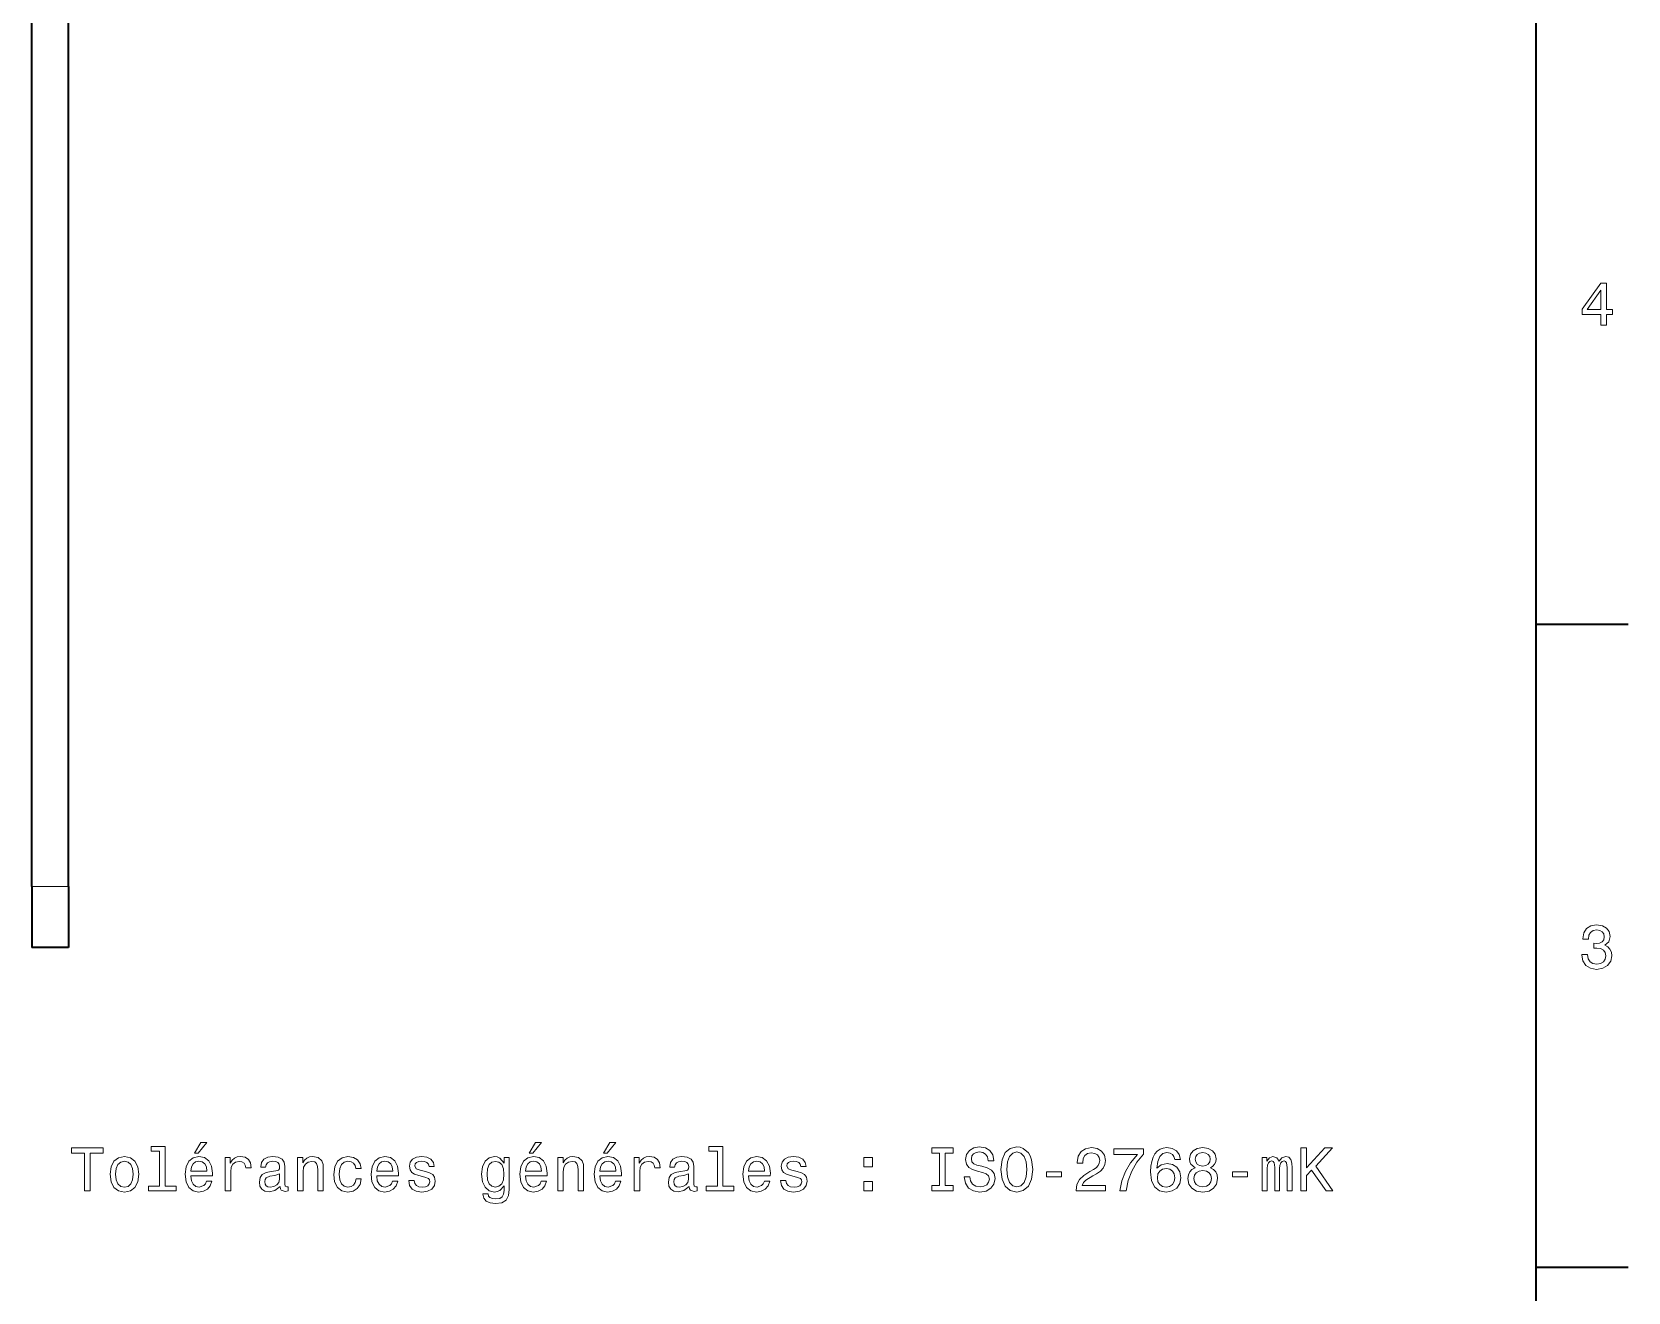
# Model space of a CAD drawing. Extents: x 0 to 594, y 0 to 420.
# Drawn here: x 461.2 to 591.5, y 103 to 205.8 of the extents above; entities that cross this region are included whole.
import ezdxf

# ---------------------------------------------------------------- set-up
doc = ezdxf.new("R2010")
doc.units = 0

msp = doc.modelspace()

# ---------------------------------------------------------------- linework, layer by layer
at = {"color": 7, "lineweight": 35}
for p, q in [((584, 10), (584, 410)), ((461.174377, 136.088715), (461.174377, 376.088715)), ((464.174377, 136.088715), (464.174377, 376.088715))]:
    msp.add_line(p, q, dxfattribs=at)
at = {"color": 7, "lineweight": 35, "ltscale": 0.1875}
for p, q in [((584, 157.5), (591.5, 157.5)), ((584, 105), (591.5, 105))]:
    msp.add_line(p, q, dxfattribs=at)
at = {"color": 7, "lineweight": 13, "ltscale": 0.075}
msp.add_line((464.174377, 136.088715), (461.174377, 136.088715), dxfattribs=at)
at = {"color": 7, "lineweight": 35, "ltscale": 0.125}
for p, q in [((461.174377, 136.088715), (461.174377, 131.088715)), ((464.174377, 136.088715), (464.174377, 131.088715))]:
    msp.add_line(p, q, dxfattribs=at)
at = {"color": 7, "lineweight": 35, "ltscale": 0.075}
msp.add_line((464.174377, 131.088715), (461.174377, 131.088715), dxfattribs=at)
at = {"color": 7, "lineweight": 13}
for points in [[(589.277405, 181.916794), (589.731262, 181.916794), (589.731262, 182.784225), (590.23053, 182.784225), (590.23053, 183.187683), (589.731262, 183.187683), (589.731262, 185.341141), (589.272339, 185.341141), (587.739197, 183.228027), (587.739197, 182.784225), (589.277405, 182.784225)], [(588.162842, 183.187683), (589.277405, 184.756134), (589.277405, 183.187683)], [(587.729126, 130.51622), (587.729126, 130.480911), (587.809814, 129.996765), (588.046814, 129.633652), (588.420044, 129.401657), (588.914246, 129.315933), (589.438782, 129.401657), (589.832153, 129.623566), (590.08429, 129.976593), (590.175049, 130.430481), (590.134705, 130.728027), (590.023804, 130.970108), (589.842224, 131.156708), (589.600159, 131.292877), (589.927979, 131.565216), (590.043945, 131.998932), (589.968323, 132.392303), (589.751465, 132.68985), (589.398438, 132.87645), (588.914246, 132.942017), (588.460388, 132.861313), (588.112427, 132.63942), (587.885437, 132.286392), (587.809814, 131.817368), (587.809814, 131.782074), (588.258667, 131.782074), (588.299011, 132.104828), (588.430115, 132.336823), (588.641907, 132.478027), (588.939514, 132.528473), (589.201721, 132.488113), (589.393372, 132.382217), (589.509399, 132.210739), (589.554749, 131.97876), (589.509399, 131.731628), (589.388306, 131.565216), (589.176514, 131.46434), (588.889038, 131.434082), (588.692383, 131.439133), (588.692383, 131.04071), (588.939514, 131.050797), (589.257202, 131.005417), (589.494263, 130.884369), (589.635437, 130.687683), (589.685913, 130.430481), (589.630432, 130.13797), (589.484131, 129.921112), (589.252197, 129.784943), (588.944519, 129.739563), (588.626831, 129.789993), (588.394836, 129.941284), (588.248535, 130.183365), (588.193115, 130.51622)], [(465.460388, 111.232086), (465.924377, 111.232086), (465.924377, 114.308456), (466.983459, 114.308456), (466.983459, 114.732086), (464.396271, 114.732086), (464.396271, 114.308456), (465.460388, 114.308456)], [(471.603058, 114.479927), (471.603058, 111.605286), (470.690216, 111.605286), (470.690216, 111.232086), (472.954651, 111.232086), (472.954651, 111.605286), (472.046844, 111.605286), (472.046844, 114.853127), (470.907074, 114.853127), (470.907074, 114.479927)], [(474.452484, 114.308456), (474.750031, 114.308456), (475.45105, 115.165802), (474.956787, 115.165802)], [(501.776672, 114.308456), (502.074219, 114.308456), (502.775238, 115.165802), (502.281006, 115.165802)], [(507.848724, 114.308456), (508.146271, 114.308456), (508.84729, 115.165802), (508.353058, 115.165802)], [(517.143372, 114.479919), (517.143372, 111.605286), (516.230591, 111.605286), (516.230591, 111.232086), (518.494995, 111.232086), (518.494995, 111.605286), (517.587219, 111.605286), (517.587219, 114.853119), (516.447449, 114.853119), (516.447449, 114.479919)], [(535.28894, 111.655716), (534.643372, 111.655716), (534.643372, 111.232086), (536.398438, 111.232086), (536.398438, 111.655716), (535.75293, 111.655716), (535.75293, 114.308449), (536.398438, 114.308449), (536.398438, 114.732086), (534.643372, 114.732086), (534.643372, 114.308449), (535.28894, 114.308449)], [(537.760132, 112.386986), (537.301147, 112.386986), (537.402039, 111.852402), (537.654175, 111.45903), (538.042542, 111.222), (538.567017, 111.136261), (539.086487, 111.216949), (539.474792, 111.438858), (539.721924, 111.786835), (539.812683, 112.245773), (539.737061, 112.659317), (539.525269, 112.926605), (539.182312, 113.103119), (538.723389, 113.234245), (538.330017, 113.330063), (538.072815, 113.441017), (537.926514, 113.602402), (537.881165, 113.854561), (537.926514, 114.081505), (538.057678, 114.252975), (538.259399, 114.368973), (538.536743, 114.409317), (538.819214, 114.358887), (539.041077, 114.222717), (539.187317, 113.995773), (539.257935, 113.688133), (539.716858, 113.688133), (539.716858, 113.698219), (539.636169, 114.172287), (539.39917, 114.525314), (539.02594, 114.747215), (538.521667, 114.822861), (538.067749, 114.747215), (537.714722, 114.5354), (537.487793, 114.207588), (537.407104, 113.783958), (537.472656, 113.405716), (537.664307, 113.148506), (537.966858, 112.977043), (538.380432, 112.845917), (538.78894, 112.729919), (539.096558, 112.618973), (539.283142, 112.457588), (539.348755, 112.195343), (539.288208, 111.928047), (539.131897, 111.726318), (538.894836, 111.600235), (538.587219, 111.559891), (538.244263, 111.615372), (537.981995, 111.776749), (537.815613, 112.039001)], [(540.296875, 112.982086), (540.387634, 112.195343), (540.649902, 111.615372), (541.058411, 111.257301), (541.592957, 111.136261), (542.122498, 111.257301), (542.536072, 111.615372), (542.793274, 112.195343), (542.889099, 112.982086), (542.793274, 113.763786), (542.682312, 114.081505), (542.536072, 114.343758), (542.122498, 114.70182), (541.870361, 114.792603), (541.592957, 114.827904), (541.053345, 114.70182), (540.644836, 114.348801), (540.387634, 113.768829)], [(546.434448, 111.232086), (548.840088, 111.232086), (548.840088, 111.665802), (546.938782, 111.665802), (547.044678, 111.902832), (547.226257, 112.099518), (547.786072, 112.457588), (548.083618, 112.608887), (548.416443, 112.825745), (548.653503, 113.077904), (548.789673, 113.375458), (548.840088, 113.713348), (548.754333, 114.136978), (548.517334, 114.469833), (548.154236, 114.681648), (547.685181, 114.757301), (547.20105, 114.671562), (546.832886, 114.434532), (546.595825, 114.05629), (546.515137, 113.557007), (546.515137, 113.486404), (546.974121, 113.486404), (546.974121, 113.526749), (547.01947, 113.86969), (547.15564, 114.121849), (547.372498, 114.283234), (547.659973, 114.338707), (547.952454, 114.288277), (548.169312, 114.162201), (548.310547, 113.965515), (548.360962, 113.718391), (548.325684, 113.486404), (548.229858, 113.289719), (548.068481, 113.118248), (547.846558, 112.966949), (547.549011, 112.805573), (547.05481, 112.492889), (546.706787, 112.160034), (546.500061, 111.756577), (546.434448, 111.247215)], [(554.947449, 113.789001), (554.851624, 114.197502), (554.6297, 114.500092), (554.286804, 114.691734), (553.842957, 114.757301), (553.54541, 114.721992), (553.288208, 114.626175), (553.061279, 114.469833), (552.869629, 114.247932), (552.718323, 113.970558), (552.607361, 113.63266), (552.536804, 113.234245), (552.516602, 112.785393), (552.59729, 112.06926), (552.844421, 111.549805), (553.242859, 111.237129), (553.787476, 111.131218), (554.276672, 111.221992), (554.649902, 111.45903), (554.891968, 111.83223), (554.977722, 112.30629), (554.891968, 112.785393), (554.659973, 113.153549), (554.301941, 113.385544), (553.858093, 113.466232), (553.379028, 113.365364), (553.020935, 113.077904), (553.096558, 113.63266), (553.257935, 114.031075), (553.505066, 114.268105), (553.848022, 114.348801), (554.100159, 114.308449), (554.291809, 114.202545), (554.417908, 114.026031), (554.483459, 113.789001)], [(556.147766, 113.118248), (555.890503, 112.977036), (555.713989, 112.78035), (555.603088, 112.533234), (555.567749, 112.235687), (555.648438, 111.786835), (555.880432, 111.438858), (556.258667, 111.216949), (556.773071, 111.131218), (557.282471, 111.216949), (557.660706, 111.438858), (557.8927, 111.786835), (557.978455, 112.235687), (557.93811, 112.533234), (557.832153, 112.78035), (557.650635, 112.977036), (557.398438, 113.118248), (557.600159, 113.239288), (557.741394, 113.405716), (557.827148, 113.607445), (557.857361, 113.854561), (557.776672, 114.212631), (557.56488, 114.500092), (557.221924, 114.686691), (556.773071, 114.757301), (556.319214, 114.686691), (555.976257, 114.500092), (555.759399, 114.212631), (555.683777, 113.854561), (555.708984, 113.607445), (555.794739, 113.405716)], [(564.786804, 111.232079), (565.250793, 111.232079), (565.250793, 112.47776), (565.664307, 112.921562), (566.839355, 111.232079), (567.404236, 111.232079), (565.992126, 113.25946), (567.363892, 114.732079), (566.748596, 114.732079), (565.250793, 113.113205), (565.250793, 114.732079), (564.786804, 114.732079)], [(467.553345, 112.583672), (467.634033, 111.968399), (467.866028, 111.514503), (468.234161, 111.232086), (468.728424, 111.136261), (469.21759, 111.232086), (469.585754, 111.50946), (469.817749, 111.963356), (469.903473, 112.583672), (469.817749, 113.198944), (469.585754, 113.657875), (469.21759, 113.935257), (468.728424, 114.036118), (468.234161, 113.935257), (467.866028, 113.652832), (467.634033, 113.198944)], [(468.007233, 112.588715), (468.052612, 113.042603), (468.193817, 113.370415), (468.420776, 113.572144), (468.728424, 113.642746), (469.031006, 113.572144), (469.257965, 113.375458), (469.39917, 113.042603), (469.449585, 112.588715), (469.39917, 112.129784), (469.257965, 111.796928), (469.031006, 111.5952), (468.728424, 111.52964), (468.420776, 111.5952), (468.193817, 111.796928), (468.052612, 112.129784)], [(474.144836, 112.457588), (475.920044, 112.457588), (475.92511, 112.66436), (475.844421, 113.244331), (475.622498, 113.678055), (475.26947, 113.9403), (474.800446, 114.036118), (474.341522, 113.935257), (473.988495, 113.652832), (473.761566, 113.193901), (473.680847, 112.588715), (473.7565, 111.968399), (473.983459, 111.514503), (474.331451, 111.232086), (474.785339, 111.136261), (475.178711, 111.201828), (475.501465, 111.373299), (475.738495, 111.64563), (475.874664, 112.008743), (475.435913, 112.008743), (475.345123, 111.807014), (475.213989, 111.655716), (474.84079, 111.534676), (474.553345, 111.590157), (474.336487, 111.76667), (474.195282, 112.054131), (474.144836, 112.442459)], [(474.144836, 112.830788), (474.200317, 113.178772), (474.336487, 113.435974), (474.543243, 113.592316), (474.815582, 113.647789), (475.082886, 113.592316), (475.289642, 113.435974), (475.415741, 113.178772), (475.461121, 112.830788)], [(476.958954, 111.232086), (477.402771, 111.232086), (477.402771, 112.780357), (477.448151, 113.153557), (477.58432, 113.420845), (477.806213, 113.58223), (478.10376, 113.637703), (478.325684, 113.602402), (478.492096, 113.501541), (478.592957, 113.33007), (478.628265, 113.098083), (479.077118, 113.098083), (479.016602, 113.506584), (478.850159, 113.799088), (478.572784, 113.975601), (478.19455, 114.036118), (477.937347, 113.995773), (477.715454, 113.894913), (477.518768, 113.723442), (477.362427, 113.491455), (477.362427, 113.9403), (476.958954, 113.9403)], [(481.437347, 111.585114), (481.437347, 111.569984), (481.462555, 111.398514), (481.538208, 111.277473), (481.855927, 111.181656), (482.103058, 111.222), (482.103058, 111.564941), (481.997131, 111.549812), (481.855927, 111.615372), (481.830719, 111.817101), (481.830719, 113.219116), (481.770203, 113.577187), (481.593689, 113.829346), (481.286041, 113.980644), (480.852325, 114.036118), (480.428711, 113.975601), (480.116028, 113.804131), (479.919342, 113.536842), (479.85376, 113.183815), (479.85376, 113.153557), (480.252197, 113.153557), (480.287506, 113.365372), (480.398438, 113.51667), (480.579987, 113.607445), (480.837189, 113.642746), (481.08432, 113.617531), (481.260834, 113.541885), (481.36673, 113.410759), (481.402039, 113.229202), (481.381866, 113.017387), (481.301178, 112.911484), (481.099457, 112.861046), (480.721222, 112.820702), (480.287506, 112.729927), (479.979858, 112.568542), (479.798309, 112.316376), (479.742828, 111.943184), (479.793243, 111.610329), (479.949585, 111.363213), (480.201752, 111.206871), (480.549744, 111.15139), (481.018768, 111.257301)], [(482.864594, 111.232086), (483.30838, 111.232086), (483.30838, 112.795486), (483.35376, 113.153557), (483.500031, 113.415802), (483.726959, 113.577187), (484.029572, 113.637703), (484.271637, 113.587273), (484.422943, 113.451103), (484.498596, 113.224159), (484.523804, 112.92157), (484.523804, 111.232086), (484.96759, 111.232086), (484.967621, 113.012344), (484.947449, 113.370415), (484.856659, 113.667961), (484.559113, 113.9403), (484.095123, 114.036118), (483.837921, 114.000816), (483.621063, 113.904999), (483.434479, 113.743614), (483.288208, 113.526756), (483.288208, 113.9403), (482.864594, 113.9403)], [(487.625397, 113.042603), (488.064148, 113.042603), (487.973358, 113.44606), (487.7565, 113.763786), (487.41861, 113.960472), (486.979858, 114.036118), (486.495697, 113.935257), (486.127563, 113.652832), (485.895569, 113.193901), (485.81488, 112.578629), (485.890533, 111.968399), (486.117462, 111.514503), (486.475525, 111.232086), (486.964722, 111.136261), (487.398438, 111.211914), (487.736328, 111.423729), (487.968323, 111.756584), (488.069183, 112.200386), (487.645569, 112.200386), (487.569916, 111.917961), (487.428711, 111.706146), (487.226959, 111.575027), (486.979858, 111.534676), (486.672211, 111.600243), (486.450317, 111.801971), (486.314148, 112.129776), (486.268768, 112.593758), (486.314148, 113.047646), (486.455353, 113.375458), (486.682312, 113.577187), (486.979858, 113.647789), (487.242096, 113.602402), (487.438782, 113.486404), (487.569916, 113.294762)], [(489.324951, 112.457588), (491.100159, 112.457588), (491.105225, 112.66436), (491.024536, 113.244331), (490.802612, 113.678047), (490.449585, 113.9403), (489.98056, 114.036118), (489.521637, 113.935257), (489.16861, 113.652832), (488.941681, 113.193901), (488.860992, 112.588715), (488.936615, 111.968399), (489.163574, 111.514503), (489.511566, 111.232086), (489.965454, 111.136261), (490.358826, 111.201828), (490.68158, 111.373299), (490.91861, 111.64563), (491.054779, 112.008743), (490.616028, 112.008743), (490.525238, 111.807014), (490.394135, 111.655716), (490.020935, 111.534676), (489.733459, 111.590157), (489.516602, 111.76667), (489.375397, 112.054131), (489.324951, 112.442459)], [(489.324951, 112.830788), (489.380432, 113.178772), (489.516602, 113.435974), (489.723358, 113.592316), (489.995697, 113.647789), (490.263, 113.592316), (490.469757, 113.435974), (490.595856, 113.178772), (490.641235, 112.830788)], [(493.299011, 112.810616), (492.870331, 112.911476), (492.552612, 113.027473), (492.446716, 113.264503), (492.476959, 113.430931), (492.582886, 113.551971), (492.754364, 113.627617), (493.001465, 113.657875), (493.238495, 113.627617), (493.42511, 113.536842), (493.546143, 113.400673), (493.596558, 113.219116), (494.030273, 113.219116), (494.030273, 113.229202), (493.954651, 113.557014), (493.747864, 113.814217), (493.42511, 113.975601), (493.001465, 114.036118), (492.572784, 113.975601), (492.260101, 113.809174), (492.063416, 113.562057), (492.002899, 113.249374), (492.048309, 112.946785), (492.189514, 112.73497), (492.421509, 112.583672), (492.759399, 112.47776), (493.253632, 112.356728), (493.556213, 112.230644), (493.636902, 112.129776), (493.667175, 111.978485), (493.621796, 111.791885), (493.500732, 111.650673), (493.304047, 111.559898), (493.041809, 111.529633), (492.764435, 111.559898), (492.562714, 111.665802), (492.426544, 111.837273), (492.371063, 112.074303), (491.942383, 112.074303), (492.013, 111.670845), (492.219757, 111.378342), (492.547577, 111.201828), (493.001465, 111.136261), (493.475525, 111.201828), (493.823517, 111.378342), (494.035339, 111.660759), (494.110992, 112.028915), (494.055511, 112.346642), (493.89917, 112.563499), (493.641968, 112.704704)], [(500.152771, 111.353119), (500.152771, 113.9403), (499.729126, 113.9403), (499.729126, 113.501534), (499.381165, 113.899956), (499.169342, 114.000816), (498.932312, 114.036118), (498.503632, 113.935257), (498.170776, 113.652832), (497.953918, 113.198944), (497.878265, 112.588715), (497.953918, 111.973442), (498.170776, 111.519547), (498.503632, 111.232086), (498.932312, 111.136261), (499.174377, 111.171562), (499.376099, 111.262344), (499.729126, 111.64563), (499.729126, 111.262344), (499.688782, 110.959747), (499.57782, 110.742889), (499.366028, 110.616814), (499.048279, 110.571419), (498.770905, 110.601685), (498.574219, 110.67733), (498.458221, 110.808456), (498.422943, 110.98497), (497.994263, 110.98497), (497.994263, 110.96479), (498.059814, 110.642029), (498.261536, 110.399956), (498.58432, 110.243614), (499.023071, 110.188133), (499.547577, 110.263786), (499.895569, 110.475601), (500.092255, 110.843758)], [(498.337189, 112.588715), (498.382599, 113.03756), (498.518768, 113.370415), (498.73056, 113.567101), (499.013, 113.637703), (499.310547, 113.567101), (499.53244, 113.370415), (499.66861, 113.03756), (499.719055, 112.588715), (499.66861, 112.129776), (499.53244, 111.801971), (499.310547, 111.600243), (499.013, 111.534676), (498.73056, 111.600243), (498.518768, 111.801971), (498.382599, 112.134819)], [(501.469055, 112.457588), (503.244263, 112.457588), (503.249298, 112.66436), (503.16861, 113.244331), (502.946716, 113.678047), (502.593689, 113.9403), (502.124664, 114.036118), (501.665741, 113.935257), (501.312714, 113.652832), (501.085754, 113.193901), (501.005066, 112.588715), (501.080719, 111.968399), (501.307648, 111.514503), (501.65564, 111.232086), (502.109528, 111.136261), (502.502899, 111.201828), (502.825684, 111.373299), (503.062714, 111.64563), (503.198883, 112.008743), (502.760101, 112.008743), (502.669342, 111.807014), (502.538208, 111.655716), (502.165009, 111.534676), (501.877533, 111.590157), (501.660675, 111.76667), (501.51947, 112.054131), (501.469055, 112.442459)], [(501.469055, 112.830788), (501.524506, 113.178772), (501.660675, 113.435974), (501.867462, 113.592316), (502.139801, 113.647789), (502.407074, 113.592316), (502.613861, 113.435974), (502.739929, 113.178772), (502.785339, 112.830788)], [(504.11673, 111.232086), (504.560547, 111.232086), (504.560547, 112.795486), (504.605927, 113.153557), (504.752197, 113.415802), (504.979126, 113.577187), (505.281738, 113.637703), (505.523804, 113.587273), (505.67511, 113.451103), (505.750732, 113.224159), (505.77597, 112.921562), (505.77597, 111.232086), (506.219757, 111.232086), (506.219757, 113.012344), (506.199585, 113.370415), (506.108826, 113.667961), (505.811249, 113.9403), (505.34729, 114.036118), (505.090088, 114.000816), (504.87323, 113.904999), (504.686615, 113.743614), (504.540375, 113.526756), (504.540375, 113.9403), (504.11673, 113.9403)], [(507.541077, 112.457588), (509.316315, 112.457588), (509.32135, 112.66436), (509.240662, 113.244331), (509.018768, 113.678047), (508.665741, 113.9403), (508.196716, 114.036118), (507.737762, 113.935257), (507.384735, 113.652832), (507.157806, 113.193901), (507.077118, 112.588715), (507.152771, 111.968399), (507.3797, 111.514503), (507.727692, 111.232086), (508.18158, 111.136261), (508.574951, 111.201828), (508.897705, 111.373291), (509.134735, 111.64563), (509.270905, 112.008743), (508.832153, 112.008743), (508.741364, 111.807014), (508.61026, 111.655716), (508.237061, 111.534676), (507.949585, 111.590157), (507.732727, 111.76667), (507.591522, 112.054131), (507.541077, 112.442459)], [(507.541077, 112.830788), (507.596558, 113.178772), (507.732727, 113.435974), (507.939514, 113.592316), (508.211853, 113.647789), (508.479126, 113.592316), (508.685913, 113.435974), (508.811981, 113.178772), (508.857361, 112.830788)], [(510.355225, 111.232086), (510.799011, 111.232086), (510.799011, 112.780357), (510.844391, 113.153557), (510.98056, 113.420845), (511.202484, 113.58223), (511.500031, 113.637703), (511.721924, 113.602402), (511.888336, 113.501534), (511.989227, 113.33007), (512.024536, 113.098076), (512.473389, 113.098076), (512.412842, 113.506577), (512.246399, 113.799088), (511.969055, 113.975601), (511.59079, 114.036118), (511.333588, 113.995773), (511.111694, 113.894905), (510.915009, 113.723442), (510.758667, 113.491447), (510.758667, 113.9403), (510.355225, 113.9403)], [(514.833618, 111.585114), (514.833618, 111.569977), (514.858826, 111.398514), (514.934448, 111.277473), (515.252197, 111.181648), (515.499268, 111.222), (515.499329, 111.564934), (515.393372, 111.549805), (515.252197, 111.615372), (515.22699, 111.817101), (515.22699, 113.219116), (515.166443, 113.577187), (514.989929, 113.829346), (514.682312, 113.980644), (514.248596, 114.036118), (513.824951, 113.975601), (513.512268, 113.804131), (513.315613, 113.536842), (513.25, 113.183815), (513.25, 113.153557), (513.648438, 113.153557), (513.683716, 113.365372), (513.794678, 113.516663), (513.976257, 113.607445), (514.233459, 113.642746), (514.480591, 113.617531), (514.657104, 113.541885), (514.763, 113.410759), (514.798279, 113.229202), (514.778137, 113.017387), (514.697449, 112.911476), (514.495728, 112.861046), (514.117432, 112.820702), (513.683716, 112.729919), (513.376099, 112.568542), (513.194519, 112.316376), (513.139099, 111.943176), (513.189514, 111.610329), (513.345825, 111.363205), (513.598022, 111.206871), (513.945984, 111.15139), (514.414978, 111.257301)], [(519.685181, 112.457588), (521.460388, 112.457588), (521.465454, 112.66436), (521.384766, 113.244331), (521.162842, 113.678047), (520.809814, 113.9403), (520.34082, 114.036118), (519.881836, 113.935257), (519.528809, 113.652832), (519.30188, 113.193901), (519.221191, 112.588715), (519.296875, 111.968391), (519.523804, 111.514503), (519.871765, 111.232086), (520.325684, 111.136261), (520.719055, 111.201828), (521.041809, 111.373291), (521.278809, 111.64563), (521.414978, 112.008743), (520.976257, 112.008743), (520.885437, 111.807014), (520.754333, 111.655716), (520.381165, 111.534676), (520.093689, 111.590157), (519.876831, 111.766663), (519.735596, 112.054131), (519.685181, 112.442459)], [(519.685181, 112.830788), (519.740662, 113.178772), (519.876831, 113.435974), (520.083618, 113.592316), (520.355957, 113.647789), (520.62323, 113.592316), (520.830017, 113.435974), (520.956055, 113.178772), (521.001465, 112.830788)], [(523.659241, 112.810616), (523.230591, 112.911476), (522.912842, 113.027473), (522.806946, 113.264503), (522.837219, 113.430931), (522.943115, 113.551971), (523.114563, 113.627617), (523.361694, 113.657875), (523.598694, 113.627617), (523.785339, 113.536842), (523.906372, 113.400673), (523.956787, 113.219116), (524.390503, 113.219116), (524.390503, 113.229202), (524.31488, 113.557014), (524.108093, 113.814217), (523.785339, 113.975601), (523.361694, 114.036118), (522.933044, 113.975601), (522.620361, 113.809174), (522.423645, 113.562057), (522.363159, 113.249374), (522.408508, 112.946777), (522.549744, 112.734962), (522.781738, 112.583672), (523.119629, 112.47776), (523.613831, 112.35672), (523.916443, 112.230644), (523.997131, 112.129776), (524.027405, 111.978477), (523.981995, 111.791885), (523.860962, 111.650673), (523.664307, 111.559891), (523.402039, 111.529633), (523.124634, 111.559891), (522.922913, 111.665802), (522.786743, 111.837273), (522.731262, 112.074303), (522.302612, 112.074303), (522.37323, 111.670845), (522.580017, 111.378334), (522.907776, 111.201828), (523.361694, 111.136261), (523.835754, 111.201828), (524.183716, 111.378334), (524.395569, 111.660759), (524.471191, 112.028915), (524.41571, 112.346634), (524.259399, 112.563492), (524.002197, 112.704704)], [(529.100891, 113.188858), (529.796875, 113.188858), (529.796875, 113.9403), (529.100891, 113.9403)], [(540.781006, 112.982086), (540.836487, 113.592316), (541.00293, 114.041161), (541.260132, 114.313492), (541.592957, 114.409317), (541.920776, 114.313492), (542.177979, 114.036118), (542.344421, 113.587273), (542.404907, 112.982086), (542.344421, 112.371849), (542.177979, 111.923004), (541.920776, 111.650673), (541.592957, 111.559891), (541.260132, 111.650673), (541.00293, 111.923004), (540.836487, 112.366806)], [(550, 111.232086), (550.509399, 111.232086), (550.675842, 112.064217), (550.968323, 112.840874), (551.381897, 113.56205), (551.921509, 114.237846), (551.921509, 114.656433), (549.520935, 114.656433), (549.520935, 114.197502), (551.437378, 114.197502), (550.882629, 113.516663), (550.463989, 112.805573), (550.171509, 112.049088)], [(556.162842, 113.814217), (556.203186, 114.036118), (556.324219, 114.207588), (556.515869, 114.313492), (556.773071, 114.353844), (557.025269, 114.313492), (557.216919, 114.207588), (557.337952, 114.036118), (557.383301, 113.814217), (557.337952, 113.587273), (557.216919, 113.410759), (557.025269, 113.294762), (556.773071, 113.25946), (556.515869, 113.299805), (556.324219, 113.410759), (556.203186, 113.587273)], [(561.624695, 111.232079), (562.033203, 111.232079), (562.033203, 113.042603), (562.058411, 113.314934), (562.134033, 113.51162), (562.250061, 113.627617), (562.401367, 113.673004), (562.5224, 113.63266), (562.603088, 113.531792), (562.643433, 113.360321), (562.658569, 113.133377), (562.658569, 111.232079), (563.041809, 111.232079), (563.041809, 113.042603), (563.067078, 113.309891), (563.1427, 113.506577), (563.263733, 113.627617), (563.415039, 113.673004), (563.536072, 113.63266), (563.61676, 113.531792), (563.667175, 113.133377), (563.667175, 111.232079), (564.075684, 111.232079), (564.075684, 113.103119), (564.050476, 113.491447), (563.969788, 113.789001), (563.808411, 113.970558), (563.546143, 114.036118), (563.238525, 113.935249), (563.001465, 113.642746), (562.81488, 113.930206), (562.502197, 114.036118), (562.214722, 113.935249), (562.018066, 113.652832), (562.018066, 113.940292), (561.624695, 113.940292)], [(481.386902, 112.180214), (481.326385, 111.917961), (481.165009, 111.716232), (480.922943, 111.585114), (480.625397, 111.539719), (480.433746, 111.564941), (480.297577, 111.64563), (480.211853, 111.786842), (480.186615, 111.983528), (480.206787, 112.160042), (480.287506, 112.286118), (480.61026, 112.42733), (481.018768, 112.487846), (481.386902, 112.608887)], [(514.783142, 112.180214), (514.722656, 111.917961), (514.561279, 111.716232), (514.319214, 111.585114), (514.021606, 111.539719), (513.830017, 111.564934), (513.693848, 111.64563), (513.608093, 111.786842), (513.582886, 111.983528), (513.603027, 112.160034), (513.683716, 112.286118), (514.006531, 112.42733), (514.414978, 112.487846), (514.783142, 112.608887)], [(544.018738, 112.386978), (545.239197, 112.386978), (545.239197, 112.7854), (544.018738, 112.7854)], [(554.488525, 112.301247), (554.433044, 111.983521), (554.291809, 111.741447), (554.06488, 111.580063), (553.782471, 111.529633), (553.484924, 111.580063), (553.257935, 111.736404), (553.111694, 111.978477), (553.066345, 112.296204), (553.11676, 112.608887), (553.257935, 112.845917), (553.489929, 112.997215), (553.802612, 113.052689), (554.074951, 112.997215), (554.291809, 112.85096), (554.433044, 112.61393)], [(556.051941, 112.245773), (556.09729, 112.513062), (556.24353, 112.71479), (556.47052, 112.845917), (556.773071, 112.891304), (557.070618, 112.845917), (557.297607, 112.71479), (557.443848, 112.513062), (557.494263, 112.245773), (557.443848, 111.958305), (557.297607, 111.741447), (557.070618, 111.600235), (556.773071, 111.554848), (556.47052, 111.600235), (556.24353, 111.741447), (556.09729, 111.958305)], [(559.198914, 112.386978), (560.419373, 112.386978), (560.419373, 112.785393), (559.198914, 112.785393)], [(529.100891, 111.232086), (529.796875, 111.232086), (529.796875, 111.983521), (529.100891, 111.983521)]]:
    msp.add_lwpolyline(points, close=True, dxfattribs=at)

doc.saveas('drawing.dxf')
